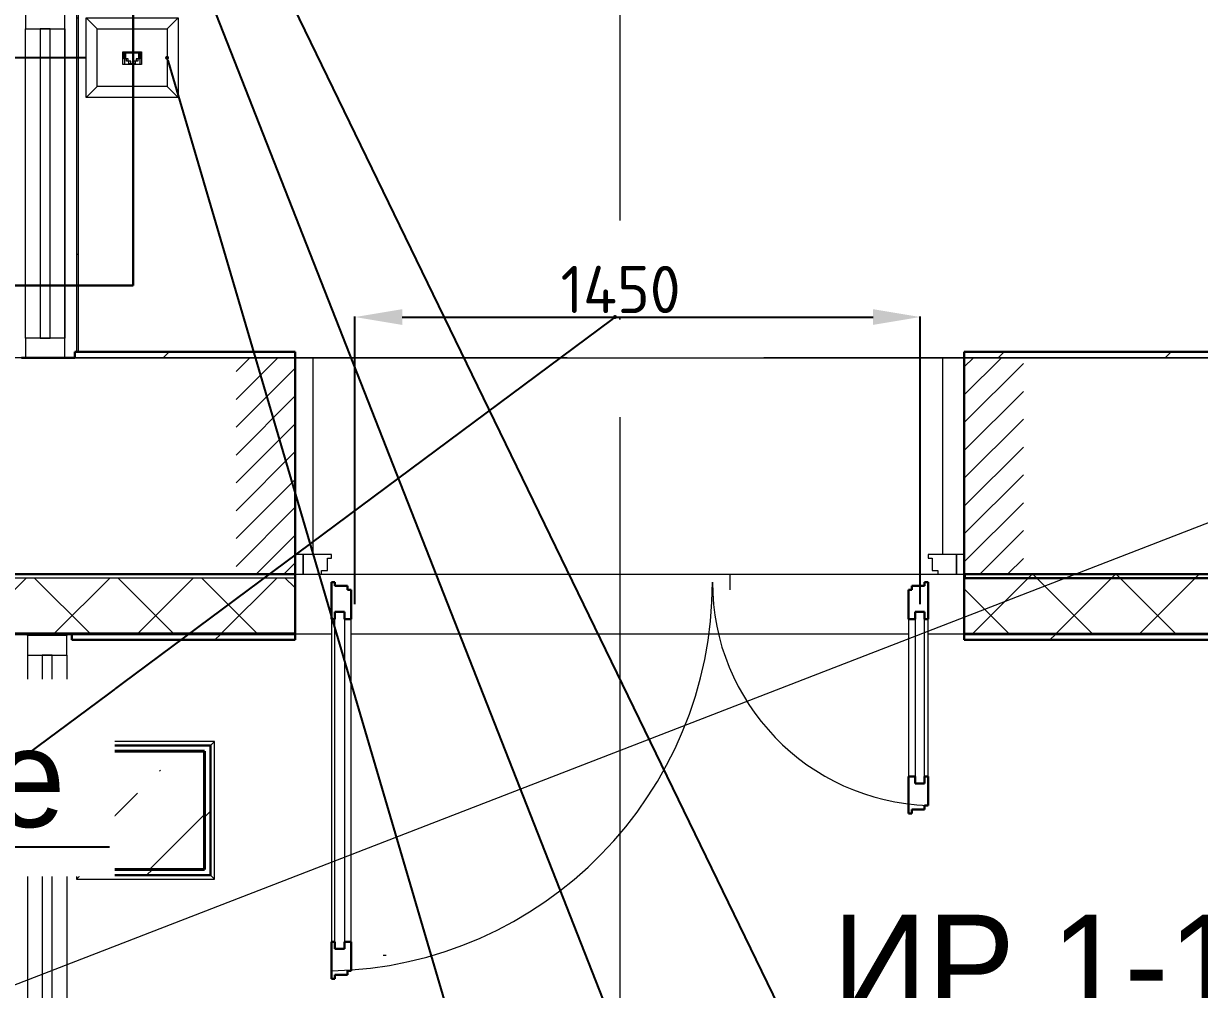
# Model space of a CAD drawing. Header units: millimetres. Extents: x -695119 to 412940, y -249585 to 622758.
# Drawn here: x 140346 to 143334, y 59430 to 61884 of the extents above; entities that cross this region are included whole.
import ezdxf
from ezdxf import colors
from ezdxf.entities.mleader import LeaderData, LeaderLine
from ezdxf.math import Vec2, Vec3

# ---------------------------------------------------------------- set-up
doc = ezdxf.new("R2010")
doc.units = ezdxf.units.MM
for name, pattern in [('ADSK_Линия сетки', [25, 20, -2.5, 0, -2.5]), ('ADSK_Невидимые', [5, 3, -2]), ('ADSK_Штриховая_ш2 п1_5', [4.5, 3, -1.5]), ('DASH', [0.75, 0.5, -0.25])]:
    doc.linetypes.add(name, pattern=pattern)
doc.layers.add('_19D-Телекоммуникационные шкафы', color=7, linetype='Continuous')
doc.layers.add('PDF _Оформление-Надписи', color=7, linetype='Continuous')
for name, color, linetype, lineweight in [('_Схема', 5, 'Continuous', 30), ('Витраж', 252, 'Continuous', 9), ('Двери', 8, 'Continuous', 9), ('Лестницы', 8, 'Continuous', 9), ('Линии', 7, 'Continuous', 9), ('Несущие колонны', 252, 'Continuous', 18), ('Ограждение', 8, 'Continuous', 9), ('Оси', 252, 'Continuous', 9), ('Панели витража', 8, 'Continuous', 9), ('Перекрытие', 252, 'Continuous', 18), ('Стены внутренние', 252, 'Continuous', 18), ('Стены наружные', 252, 'Continuous', 18), ('Стены штриховка', 7, 'Continuous', 9), ('ТХ Текст', 251, 'Continuous', 0)]:
    doc.layers.add(name, color=color, linetype=linetype, lineweight=lineweight)
doc.layers.add('Двери открывание', color=7, linetype='Continuous', lineweight=9, true_color=0xc0c0c0)
doc.styles.add('Mipgost_5', font='', dxfattribs={"height": 250})
doc.styles.get("Standard").update_dxf_attribs({"font": ''})
doc.styles.get('Mipgost_5').set_extended_font_data('Mipgost')
doc.styles.get('Standard').set_extended_font_data('GOST type B')
doc.dimstyles.new('ISO-25', dxfattribs={"dimtxt": 2.5, "dimasz": 2.5, "dimexe": 1.25, "dimexo": 0.625, "dimtad": 1, "dimtxsty": 'Standard', "dimcen": 2.5, "dimadec": 0, "dimazin": 0, "dimtfac": 1, "dimtmove": 0, "dimatfit": 3, "dimfxl": 1, "dimarcsym": 0})

# ---------------------------------------------------------------- blocks, each defined once
blk = doc.blocks.new('1 этаж')
at = {"layer": 'Двери', "lineweight": 18, "true_color": 0x636466}
h = blk.add_hatch(dxfattribs=at)
h.set_pattern_fill('FP_2', color=251, angle=180, style=0, pattern_type=2)
h.set_pattern_definition([(225, (-32807.8, -20416.73), (35.3553, -35.3553), [])])
h.paths.add_polyline_path([(-31932.8, -20691.7), (-31932.8, -20141.7), (-32082.8, -20141.7), (-32082.8, -20691.7)])
h.paths.add_polyline_path([(-33782.8, -20691.7), (-33782.8, -20141.7), (-33932.8, -20141.7), (-33932.8, -20691.7)])
at = {"layer": 'Несущие колонны', "lineweight": 9, "true_color": 0x636466}
h = blk.add_hatch(dxfattribs=at)
h.set_pattern_fill('FP_10', color=251, angle=180, style=0, pattern_type=2)
h.set_pattern_definition([(45, (-32121.82, 98), (-224.5064, 224.5064), []), (45, (-31897.32, 98), (-224.5064, 224.5064), [396.875, -79.375, 3.353, -76.022])])
h.paths.add_polyline_path([(-34012.8, -21441.7), (-34012.8, -21141.7), (-34312.8, -21141.7), (-34312.8, -21441.7)])
at = {"layer": 'Ограждение', "true_color": 0x636466}
h = blk.add_hatch(dxfattribs=at)
h.set_pattern_fill('FP_29', color=251, style=0, pattern_type=2)
h.set_pattern_definition([(0, (-46196.8, 98), (0, 600), []), (90, (-46196.8, 98), (-600, 4e-14), [])])
h.paths.add_polyline_path([(-34337.8, -20126.7), (-34332.8, -20126.7), (-34332.8, -17451.7), (-34337.8, -17456.7), (-34337.8, -20121.7)])
at = {"layer": 'Витраж', "color": 251, "lineweight": 18, "true_color": 0x636466, "extrusion": (0, 0, -1)}
for p, q in [((-34467.8, -19256.7), (-34467.8, -19306.7)), ((-34367.8, -19306.7), (-34367.8, -19256.7)), ((-34467.8, -19306.7), (-34367.8, -19306.7)), ((-34467.8, -20091.7), (-34467.8, -20141.7)), ((-34367.8, -20091.7), (-34467.8, -20091.7)), ((-34367.8, -20141.7), (-34367.8, -20091.7)), ((-34467.8, -20141.7), (-34367.8, -20141.7)), ((-34362.8, -20847.7), (-34462.8, -20847.7)), ((-34462.8, -20847.7), (-34462.8, -20897.7)), ((-34362.8, -20897.7), (-34362.8, -20847.7)), ((-34462.8, -20897.7), (-34362.8, -20897.7))]:
    blk.add_line(p, q, dxfattribs=at)
at = {"layer": 'Витраж', "color": 251, "true_color": 0x636466}
for p, q in [((-34467.8, -20091.7), (-34467.8, -19306.7)), ((-34467.8, -20091.7), (-34467.8, -19306.7)), ((-34367.8, -19306.7), (-34367.8, -20091.7)), ((-34367.8, -20091.7), (-34367.8, -19306.7)), ((-34462.8, -20897.7), (-34462.8, -22102.7)), ((-34362.8, -20897.7), (-34362.8, -22102.7))]:
    blk.add_line(p, q, dxfattribs=at)
at = {"layer": 'Двери', "color": 251, "linetype": 'ADSK_Штриховая_ш2 п1_5', "true_color": 0x636466}
for p, q in [((-33782.8, -20141.7), (-33932.8, -20141.7)), ((-33782.8, -20691.7), (-33782.8, -20141.7)), ((-31932.8, -20141.7), (-32082.8, -20141.7)), ((-32082.8, -20141.7), (-32082.8, -20691.7)), ((-33932.8, -20691.7), (-33782.8, -20691.7)), ((-32082.8, -20691.7), (-31932.8, -20691.7))]:
    blk.add_line(p, q, dxfattribs=at)
at = {"layer": 'Двери', "color": 251, "true_color": 0x636466}
for p, q in [((-33782.8, -20641.7), (-33782.8, -20691.7)), ((-33762.8, -20641.7), (-33782.8, -20641.7)), ((-33762.8, -20691.7), (-33762.8, -20641.7)), ((-33690.8, -20641.7), (-33762.8, -20641.7)), ((-33762.8, -20641.7), (-33762.8, -20691.7)), ((-33690.8, -20650.7), (-33690.8, -20641.7)), ((-32102.8, -20641.7), (-32174.8, -20641.7)), ((-32174.8, -20641.7), (-32174.8, -20650.7)), ((-32082.8, -20641.7), (-32102.8, -20641.7)), ((-32102.8, -20641.7), (-32102.8, -20691.7)), ((-32102.8, -20691.7), (-32102.8, -20641.7)), ((-32082.8, -20691.7), (-32082.8, -20641.7)), ((-33700.8, -20682.7), (-33700.8, -20650.7)), ((-33700.8, -20650.7), (-33690.8, -20650.7)), ((-32174.8, -20650.7), (-32164.8, -20650.7)), ((-32164.8, -20650.7), (-32164.8, -20682.7)), ((-33782.8, -20691.7), (-33762.8, -20691.7)), ((-33762.8, -20691.7), (-33715.8, -20691.7)), ((-33715.8, -20691.7), (-33715.8, -20682.7)), ((-33715.8, -20682.7), (-33700.8, -20682.7)), ((-32164.8, -20682.7), (-32149.8, -20682.7)), ((-32149.8, -20682.7), (-32149.8, -20691.7)), ((-32149.8, -20691.7), (-32102.8, -20691.7)), ((-32102.8, -20691.7), (-32082.8, -20691.7)), ((-33681.8, -20787.7), (-33657.8, -20787.7)), ((-33681.8, -21643.7), (-33681.8, -20787.7)), ((-33657.8, -20787.7), (-33657.8, -21643.7)), ((-32207.8, -20787.7), (-32207.8, -21223.7)), ((-32183.8, -20787.7), (-32207.8, -20787.7)), ((-32183.8, -21223.7), (-32183.8, -20787.7)), ((-33690.8, -20805.7), (-33690.8, -21625.7)), ((-33640.8, -21625.7), (-33640.8, -20805.7)), ((-32224.8, -20805.7), (-32224.8, -21205.7)), ((-32174.8, -21205.7), (-32174.8, -20805.7)), ((-32207.8, -21223.7), (-32183.8, -21223.7)), ((-33657.8, -21643.7), (-33681.8, -21643.7))]:
    blk.add_line(p, q, dxfattribs=at)
at = {"layer": 'Двери', "color": 251, "lineweight": 30, "true_color": 0x636466}
for p, q in [((-33681.8, -20711.7), (-33690.8, -20711.7)), ((-33690.8, -20711.7), (-33690.8, -20805.7)), ((-33681.8, -20721.7), (-33681.8, -20711.7)), ((-33649.8, -20721.7), (-33681.8, -20721.7)), ((-33649.8, -20731.7), (-33649.8, -20721.7)), ((-33640.8, -20731.7), (-33649.8, -20731.7)), ((-33640.8, -20805.7), (-33640.8, -20731.7)), ((-32215.8, -20731.7), (-32224.8, -20731.7)), ((-32224.8, -20731.7), (-32224.8, -20805.7)), ((-32215.8, -20721.7), (-32215.8, -20731.7)), ((-32183.8, -20721.7), (-32215.8, -20721.7)), ((-32174.8, -20711.7), (-32183.8, -20711.7)), ((-32183.8, -20711.7), (-32183.8, -20721.7)), ((-32174.8, -20805.7), (-32174.8, -20711.7)), ((-33681.8, -20787.7), (-33681.8, -20805.7)), ((-33657.8, -20787.7), (-33681.8, -20787.7)), ((-33657.8, -20805.7), (-33657.8, -20787.7)), ((-32207.8, -20805.7), (-32207.8, -20787.7)), ((-32207.8, -20787.7), (-32183.8, -20787.7)), ((-32183.8, -20787.7), (-32183.8, -20805.7)), ((-33681.8, -20805.7), (-33690.8, -20805.7)), ((-33640.8, -20805.7), (-33657.8, -20805.7)), ((-32224.8, -20805.7), (-32207.8, -20805.7)), ((-32183.8, -20805.7), (-32174.8, -20805.7)), ((-32224.8, -21205.7), (-32224.8, -21299.7)), ((-32224.8, -21205.7), (-32207.8, -21205.7)), ((-32207.8, -21205.7), (-32207.8, -21223.7)), ((-32183.8, -21205.7), (-32174.8, -21205.7)), ((-32183.8, -21223.7), (-32183.8, -21205.7)), ((-32174.8, -21279.7), (-32174.8, -21205.7)), ((-32207.8, -21223.7), (-32183.8, -21223.7)), ((-32224.8, -21299.7), (-32215.8, -21299.7)), ((-32215.8, -21299.7), (-32215.8, -21289.7)), ((-32215.8, -21289.7), (-32183.8, -21289.7)), ((-32183.8, -21289.7), (-32183.8, -21279.7)), ((-32183.8, -21279.7), (-32174.8, -21279.7)), ((-33690.8, -21625.7), (-33690.8, -21719.7)), ((-33681.8, -21625.7), (-33690.8, -21625.7)), ((-33681.8, -21643.7), (-33681.8, -21625.7)), ((-33657.8, -21625.7), (-33657.8, -21643.7)), ((-33640.8, -21625.7), (-33657.8, -21625.7)), ((-33640.8, -21699.7), (-33640.8, -21625.7)), ((-33657.8, -21643.7), (-33681.8, -21643.7)), ((-33681.8, -21719.7), (-33681.8, -21709.7)), ((-33681.8, -21709.7), (-33649.8, -21709.7)), ((-33649.8, -21709.7), (-33649.8, -21699.7)), ((-33649.8, -21699.7), (-33640.8, -21699.7)), ((-33690.8, -21719.7), (-33681.8, -21719.7))]:
    blk.add_line(p, q, dxfattribs=at)
at = {"layer": 'Двери открывание', "color": 251, "true_color": 0x636466}
for centre, radius, start, end in [((-33710.8, -20711.7), 988, 271.1599, 0), ((-32154.8, -20711.7), 568, 180, 267.9821)]:
    blk.add_arc(centre, radius, start, end, dxfattribs=at)
at = {"layer": 'Лестницы', "color": 251, "true_color": 0x636466}
blk.add_line((-34462.8, -20847.7), (-34462.8, -20843.7), dxfattribs=at)
at = {"layer": 'Линии', "color": 251, "ltscale": 100, "true_color": 0x636466}
blk.add_line((-32677.8, -20731.7), (-32677.8, -20691.7), dxfattribs=at)
at = {"layer": 'Линии', "color": 251, "linetype": 'ADSK_Невидимые', "ltscale": 100, "true_color": 0x636466}
blk.add_line((-33559.1, -21659.7), (-33551.5, -21659.7), dxfattribs=at)
at = {"layer": 'Несущие колонны', "color": 251, "lineweight": 40, "true_color": 0x636466}
for p, q in [((-34312.8, -21141.7), (-34312.8, -21441.7)), ((-34012.8, -21141.7), (-34312.8, -21141.7)), ((-34312.8, -21441.7), (-34312.8, -21141.7)), ((-34312.8, -21141.7), (-34012.8, -21141.7)), ((-34012.8, -21441.7), (-34012.8, -21141.7)), ((-34012.8, -21141.7), (-34012.8, -21441.7)), ((-34312.8, -21441.7), (-34012.8, -21441.7)), ((-34012.8, -21441.7), (-34312.8, -21441.7))]:
    blk.add_line(p, q, dxfattribs=at)
at = {"layer": 'Ограждение', "color": 251, "true_color": 0x636466}
for p, q in [((-34332.8, -20126.7), (-34332.8, -17451.7)), ((-34337.8, -21116.7), (-34337.8, -21466.7)), ((-33987.8, -21116.7), (-34337.8, -21116.7)), ((-34327.8, -21126.7), (-34337.8, -21116.7)), ((-33987.8, -21116.7), (-33997.8, -21126.7)), ((-33987.8, -21466.7), (-33987.8, -21116.7)), ((-34337.8, -21466.7), (-34327.8, -21456.7)), ((-34337.8, -21466.7), (-33987.8, -21466.7)), ((-33987.8, -21466.7), (-33997.8, -21456.7))]:
    blk.add_line(p, q, dxfattribs=at)
at = {"layer": 'Оси', "color": 251, "linetype": 'ADSK_Линия сетки', "ltscale": 100, "true_color": 0x636466}
for p, q in [((-32957.8, 32208.9), (-32957.8, -33767.9)), ((4409.5, -20141.7), (-72530.1, -20141.7))]:
    blk.add_line(p, q, dxfattribs=at)
at = {"layer": 'Панели витража', "color": 251, "lineweight": 18, "true_color": 0x636466}
for p, q in [((-34430.3, -19306.7), (-34430.3, -20091.7)), ((-34405.3, -19306.7), (-34430.3, -19306.7)), ((-34405.3, -20091.7), (-34405.3, -19306.7)), ((-34430.3, -20091.7), (-34405.3, -20091.7)), ((-34400.3, -20897.7), (-34425.3, -20897.7)), ((-34425.3, -20897.7), (-34425.3, -22102.7)), ((-34400.3, -22102.7), (-34400.3, -20897.7))]:
    blk.add_line(p, q, dxfattribs=at)
at = {"layer": 'Перекрытие', "color": 251, "ltscale": 100, "true_color": 0x636466}
for p, q in [((-33782.8, -20141.7), (-32082.8, -20141.7)), ((-34362.8, -20843.7), (-34362.8, -20847.7))]:
    blk.add_line(p, q, dxfattribs=at)
at = {"layer": 'Стены внутренние', "color": 251, "lineweight": 30, "true_color": 0x636466}
for p, q in [((-34342.8, -20141.7), (-34477.8, -20141.7)), ((-33782.8, -20691.7), (-33782.8, -20141.7)), ((-32082.8, -20141.7), (-32082.8, -20691.7)), ((-34892.8, -20691.7), (-33782.8, -20691.7)), ((-33782.8, -20843.7), (-33782.8, -20701.7)), ((-30942.8, -20691.7), (-32082.8, -20691.7)), ((-32082.8, -20701.7), (-32082.8, -20843.7)), ((-32081.8, -20691.7), (-32081.8, -20701.7)), ((-34892.8, -20843.7), (-34350.3, -20843.7)), ((-32082.8, -20843.7), (-30942.8, -20843.7))]:
    blk.add_line(p, q, dxfattribs=at)
at = {"layer": 'Стены внутренние', "color": 251, "true_color": 0x636466}
for p, q in [((-33737.8, -20141.7), (-34342.8, -20141.7)), ((-33737.8, -20141.7), (-33737.8, -20641.7)), ((-30917.8, -20141.7), (-32137.8, -20141.7)), ((-32137.8, -20641.7), (-32137.8, -20141.7)), ((-33690.8, -20843.7), (-33782.8, -20843.7)), ((-32224.8, -20843.7), (-33640.8, -20843.7)), ((-32082.8, -20843.7), (-32174.8, -20843.7))]:
    blk.add_line(p, q, dxfattribs=at)
at = {"layer": 'Стены внутренние', "color": 251, "linetype": 'Continuous', "lineweight": 9, "true_color": 0x636466}
for p, q in [((-34606.1, -20841.7), (-34466.1, -20701.7)), ((-34304.5, -20841.7), (-34444.5, -20701.7)), ((-34393.9, -20841.7), (-34253.9, -20701.7)), ((-34092.4, -20841.7), (-34232.4, -20701.7)), ((-34181.8, -20841.7), (-34041.8, -20701.7)), ((-33880.2, -20841.7), (-34020.2, -20701.7)), ((-33969.7, -20841.7), (-33829.7, -20701.7)), ((-33784.8, -20725), (-33808.1, -20701.7)), ((-32060.5, -20841.7), (-31910.5, -20691.7)), ((-31758.9, -20841.7), (-31908.9, -20691.7)), ((-31848.4, -20841.7), (-31698.4, -20691.7)), ((-31546.8, -20841.7), (-31696.8, -20691.7)), ((-31636.2, -20841.7), (-31486.2, -20691.7)), ((-31971, -20841.7), (-32081.8, -20731)), ((-31815.8, -20843.7), (-31816.9, -20841.7)), ((-31601.9, -20841.7), (-31603, -20843.7))]:
    blk.add_line(p, q, dxfattribs=at)
at = {"layer": 'Стены наружные', "color": 251, "true_color": 0x636466}
for p, q in [((-34337.8, -17261.7), (-34337.8, -20126.7)), ((-32082.8, -20141.7), (-30942.8, -20141.7)), ((-33715.8, -20691.7), (-32149.8, -20691.7))]:
    blk.add_line(p, q, dxfattribs=at)
at = {"layer": 'Стены наружные', "color": 251, "lineweight": 30, "true_color": 0x636466}
for p, q in [((-33782.8, -20126.7), (-34342.8, -20126.7)), ((-34342.8, -20126.7), (-34342.8, -20141.7)), ((-33782.8, -20141.7), (-33782.8, -20126.7)), ((-30942.8, -20126.7), (-32082.8, -20126.7)), ((-32082.8, -20126.7), (-32082.8, -20141.7)), ((-33782.8, -20691.7), (-34892.8, -20691.7)), ((-33782.8, -20701.7), (-33782.8, -20691.7)), ((-30942.8, -20691.7), (-32082.8, -20691.7)), ((-32082.8, -20691.7), (-32082.8, -20701.7)), ((-32081.8, -20701.7), (-30942.8, -20701.7)), ((-33782.8, -20843.7), (-34350.3, -20843.7)), ((-34350.3, -20843.7), (-34350.3, -20858.7)), ((-33782.8, -20858.7), (-33782.8, -20843.7)), ((-32082.8, -20843.7), (-32082.8, -20858.7)), ((-34350.3, -20858.7), (-33782.8, -20858.7)), ((-32082.8, -20858.7), (-30942.8, -20858.7)), ((-33997.8, -21126.7), (-34327.8, -21126.7)), ((-34327.8, -21126.7), (-34327.8, -21456.7)), ((-33997.8, -21456.7), (-33997.8, -21126.7)), ((-34327.8, -21456.7), (-33997.8, -21456.7))]:
    blk.add_line(p, q, dxfattribs=at)
at = {"layer": 'Стены наружные', "color": 251, "linetype": 'Continuous', "lineweight": 9, "true_color": 0x636466}
for p, q in [((-34118.2, -20141.7), (-34103.2, -20126.7)), ((-31996.9, -20141.7), (-31981.9, -20126.7)), ((-31572.6, -20141.7), (-31557.6, -20126.7)), ((-33986.7, -20858.7), (-33971.7, -20843.7)), ((-31865.4, -20858.7), (-31850.4, -20843.7)), ((-34269.7, -21141.7), (-34254.7, -21126.7)), ((-34327.8, -21199.9), (-34312.8, -21184.9)), ((-34012.8, -21309.1), (-33997.8, -21294.1)), ((-34160.4, -21456.7), (-34145.4, -21441.7))]:
    blk.add_line(p, q, dxfattribs=at)
at = {"layer": 'Стены штриховка', "color": 251, "true_color": 0x636466}
for p, q in [((-34342.8, -20141.7), (-33782.8, -20141.7)), ((-33782.8, -20701.7), (-34892.8, -20701.7)), ((-33784.8, -20701.7), (-33784.8, -20841.7)), ((-32081.8, -20701.7), (-32082.8, -20701.7)), ((-32081.8, -20841.7), (-32081.8, -20701.7)), ((-33784.8, -20841.7), (-34890.8, -20841.7)), ((-32081.8, -20841.7), (-30944.8, -20841.7))]:
    blk.add_line(p, q, dxfattribs=at)
blk = doc.blocks.new('план Новый корпус (не печатать) 2$0$_Dot')
at = {"color": 251, "linetype": 'ByBlock', "lineweight": -2}
blk.add_line((-0.5, 0), (-1, 0), dxfattribs=at)
at = {"color": 251, "linetype": 'ByBlock', "const_width": 0.5}
blk.add_lwpolyline([(-0.25, 0, 1), (0.25, 0, 1)], format="xyb", close=True, dxfattribs=at)
blk = doc.blocks.new('*D1132')
at = {"color": 0, "linetype": 'ByBlock', "lineweight": -2, "transparency": 16777216}
for p, q in [((141188.4, 60408.8), (141188.4, 61139.7)), ((141308.4, 61138.5), (142504.4, 61138.5)), ((142624.4, 60408.8), (142624.4, 61139.7))]:
    blk.add_line(p, q, dxfattribs=at)
at = {"color": 0, "linetype": 'ByBlock', "transparency": 16777216}
for points in [[(141308.4, 61158.5), (141308.4, 61118.5), (141188.4, 61138.5)], [(142504.4, 61158.5), (142504.4, 61118.5), (142624.4, 61138.5)]]:
    blk.add_solid(points, dxfattribs=at)
at = {"layer": 'Defpoints', "color": 0, "linetype": 'ByBlock', "transparency": 16777216}
for p in [(142624.4, 61138.5), (141188.4, 60408.2), (142624.4, 60408.2)]:
    blk.add_point(p, dxfattribs=at)
at = {"color": 0, "linetype": 'ByBlock', "lineweight": 15, "transparency": 16777216, "insert": (141863.2, 61208.5), "char_height": 120, "attachment_point": 5}
blk.add_mtext('1450', dxfattribs=at)
blk = doc.blocks.new('ИР')
at = {"layer": 'PDF _Оформление-Надписи', "color": 18, "lineweight": 0, "true_color": 0x000000}
for points in [[(236370, -165197), (239044, -165197), (239044, -167511), (236370, -167511)], [(236690, -165517), (238724, -165517), (238724, -167191), (236690, -167191)], [(237930, -166550), (237441, -166550), (237441, -166184), (237930, -166184)], [(237930, -166550), (237441, -166550), (237441, -166184), (237930, -166184)], [(237685, -166213), (237898, -166213), (237898, -166383), (237825, -166383), (237825, -166455), (237751, -166455), (237751, -166527), (237617, -166527), (237617, -166455), (237544, -166455), (237544, -166383), (237471, -166383), (237471, -166213)], [(237685, -166213), (237898, -166213), (237898, -166383), (237825, -166383), (237825, -166455), (237751, -166455), (237751, -166527), (237617, -166527), (237617, -166455), (237544, -166455), (237544, -166383), (237471, -166383), (237471, -166213)], [(237981, -166550), (237492, -166550), (237492, -166184), (237981, -166184)], [(237981, -166550), (237492, -166550), (237492, -166184), (237981, -166184)], [(237735, -166213), (237949, -166213), (237949, -166383), (237876, -166383), (237876, -166455), (237801, -166455), (237801, -166527), (237668, -166527), (237668, -166455), (237595, -166455), (237595, -166383), (237522, -166383), (237522, -166213)], [(237735, -166213), (237949, -166213), (237949, -166383), (237876, -166383), (237876, -166455), (237801, -166455), (237801, -166527), (237668, -166527), (237668, -166455), (237595, -166455), (237595, -166383), (237522, -166383), (237522, -166213)]]:
    blk.add_lwpolyline(points, close=True, dxfattribs=at)
for points in [[(236690, -165517), (236370, -165197)], [(238724, -165517), (239044, -165197)], [(236690, -167191), (236370, -167511)], [(238724, -167191), (239044, -167511)]]:
    blk.add_lwpolyline(points, dxfattribs=at)

msp = doc.modelspace()

# ---------------------------------------------------------------- linework, layer by layer
at = {"layer": '_Схема'}
for p, q in [((140624.619, 61218.408), (140624.619, 62525.681)), ((136509.122, 61218.408), (140624.619, 61218.408))]:
    msp.add_line(p, q, dxfattribs=at)
at = {"layer": '_Схема', "color": 5}
msp.add_line((140505.278, 61797.121), (140174.548, 61798.108), dxfattribs=at)

# ---------------------------------------------------------------- block references
msp.add_blockref('1 этаж', (174819.19, 81176.937))
at = {"color": 240, "lineweight": 15, "true_color": 0xed1f24, "xscale": 0.08740743041447095, "yscale": 0.08740743041447095, "zscale": 0.08740743041447095}
msp.add_blockref('ИР', (119844.788, 76337.728), dxfattribs=at)

# ---------------------------------------------------------------- next in the draw order: leaders
at = {"layer": 'ТХ Текст', "color": 251, "ltscale": 100}
ml = msp.add_multileader_mtext('Standard', dxfattribs=at)
ml.set_content('\\A1;3 {\\A0;\\C256;КВПнг(А)-LSLTx-5е}', color=251, style='Mipgost_5')
ml.set_leader_properties(color=251)
ml.set_arrow_properties(name='план Новый корпус (не печатать) 2$0$_Dot')
ml.build(insert=Vec2(0, 0))
ml.multileader.update_dxf_attribs({"text_left_attachment_type": 6, "text_right_attachment_type": 6, "dogleg_length": 103.837, "arrow_head_size": 10})
ctx = ml.context
ctx.base_point, ctx.char_height, ctx.arrow_head_size, ctx.landing_gap_size, ctx.plane_origin = Vec3(137203.007, 59792.931), 250, 10, 0.09, Vec3(158055.01, 89254.056)
ctx.left_attachment, ctx.right_attachment = 6, 6
notes = []
notes.append((ctx, [(0, (1, 1, 0), (137099.17, 59792.931), (1, 0), 103.837, [(3, [(136688.657, 61218.408)], 0, [])])]))
ctx.mtext.insert, ctx.mtext.flow_direction = Vec3(137203.097, 60092.931), 5
ctx.mtext.has_bg_fill, ctx.mtext.bg_color, ctx.mtext.bg_scale_factor, ctx.mtext.bg_transparency, ctx.mtext.use_window_bg_color = 1, -1027028792, 1.5, 0, 1
for ctx, leaders in notes:
    for number, flags, end, landing, length, lines in leaders:
        leader = LeaderData()
        leader.index, (leader.has_last_leader_line, leader.has_dogleg_vector, leader.attachment_direction) = number, flags
        leader.last_leader_point, leader.dogleg_vector, leader.dogleg_length = Vec3(end), Vec3(landing), length
        for number, points, colour, breaks in lines:
            line = LeaderLine()
            line.index, line.vertices, line.color, line.breaks = number, Vec3.list(points), colors.encode_raw_color(colour), breaks
            leader.lines.append(line)
        ctx.leaders.append(leader)

# ---------------------------------------------------------------- next in the draw order: linework, layer by layer
at = {"layer": '_19D-Телекоммуникационные шкафы', "color": 7, "linetype": 'DASH', "ltscale": 20}
msp.add_circle((140998.921, 65593.037), 8344.415, dxfattribs=at)

# ---------------------------------------------------------------- next in the draw order: leaders
at = {"layer": 'ТХ Текст', "color": 251, "ltscale": 100}
ml = msp.add_multileader_mtext('Standard', dxfattribs=at)
ml.set_content('\\A1;{\\fArial Narrow|b0|i0|c204|p34;Размеры проемов указаны  в свету при открытом на 90° дверном полотне с учётом запорных устройств, дверных ручек и возвратных механизмов.}', color=251, style='Mipgost_5')
ml.set_leader_properties(color=251)
ml.set_arrow_properties(name='план Новый корпус (не печатать) 2$0$_Dot')
ml.build(insert=Vec2(0, 0))
ml.multileader.update_dxf_attribs({"text_left_attachment_type": 6, "text_right_attachment_type": 6, "dogleg_length": 103.837, "arrow_head_size": 10})
ctx = ml.context
ctx.base_point, ctx.char_height, ctx.arrow_head_size, ctx.landing_gap_size, ctx.plane_origin = Vec3(132817.534, 58831.011), 250, 10, 0.09, Vec3(162058.359, 87854.13)
ctx.left_attachment, ctx.right_attachment = 6, 6
notes = []
notes.append((ctx, [(1, (1, 1, 0), (138745.221, 58831.011), (-1, 0), 103.837, [(3, [(141848.835, 61138.497)], 0, [])])]))
ctx.mtext.insert, ctx.mtext.width, ctx.mtext.flow_direction = Vec3(132817.624, 59150.418), 5880.26023, 5
ctx.mtext.has_bg_fill, ctx.mtext.bg_color, ctx.mtext.bg_scale_factor, ctx.mtext.bg_transparency, ctx.mtext.use_window_bg_color = 1, -1027028792, 1.5, 0, 1
for ctx, leaders in notes:
    for number, flags, end, landing, length, lines in leaders:
        leader = LeaderData()
        leader.index, (leader.has_last_leader_line, leader.has_dogleg_vector, leader.attachment_direction) = number, flags
        leader.last_leader_point, leader.dogleg_vector, leader.dogleg_length = Vec3(end), Vec3(landing), length
        for number, points, colour, breaks in lines:
            line = LeaderLine()
            line.index, line.vertices, line.color, line.breaks = number, Vec3.list(points), colors.encode_raw_color(colour), breaks
            leader.lines.append(line)
        ctx.leaders.append(leader)

# ---------------------------------------------------------------- next in the draw order: linework, layer by layer
msp.add_line((138745.221, 58831.011), (144681.689, 61129.497), dxfattribs=at)

# ---------------------------------------------------------------- next in the draw order: dimensions: what is measured, and where the dimension line sits
at = {"color": 0, "linetype": 'ByBlock', "lineweight": 15}
dim = msp.add_linear_dim(base=(142624.388, 61138.497), p1=(141188.388, 60408.206), p2=(142624.388, 60408.206), text='1450', dimstyle='ISO-25', override={"dimtxt": 120, "dimasz": 120, "dimgap": 10}, dxfattribs=at)
dim.commit()
dim.dimension.update_dxf_attribs({"geometry": '*D1132', "text_midpoint": (141863.224, 61138.497), "dimtype": 160})

# ---------------------------------------------------------------- next in the draw order: leaders
at = {"layer": 'ТХ Текст', "color": 0, "ltscale": 100}
ml = msp.add_multileader_mtext('Standard', dxfattribs=at)
ml.set_content('{\\C256;ИР 1-103-1/10}', color=251, style='Mipgost_5')
ml.set_leader_properties(color=251)
ml.set_arrow_properties(name='план Новый корпус (не печатать) 2$0$_Dot')
ml.build(insert=Vec2(0, 0))
ml.multileader.update_dxf_attribs({"text_left_attachment_type": 6, "text_right_attachment_type": 6, "dogleg_length": 103.837, "arrow_head_size": 10})
ctx = ml.context
ctx.base_point, ctx.char_height, ctx.arrow_head_size, ctx.landing_gap_size, ctx.plane_origin = Vec3(142401.508, 59320.117), 250, 10, 0.09, Vec3(142147.473, 62658.296)
ctx.left_attachment, ctx.right_attachment = 6, 6
notes = []
notes.append((ctx, [(0, (1, 1, 0), (142297.671, 59320.117), (1, 0), 103.837, [(0, [(140733.029, 62542.801)], 0, [])])]))
ctx.mtext.insert, ctx.mtext.flow_direction = Vec3(142401.598, 59620.117), 5
ctx.mtext.has_bg_fill, ctx.mtext.bg_color, ctx.mtext.bg_scale_factor, ctx.mtext.bg_transparency, ctx.mtext.use_window_bg_color = 1, -1027028792, 1.5, 0, 1
for ctx, leaders in notes:
    for number, flags, end, landing, length, lines in leaders:
        leader = LeaderData()
        leader.index, (leader.has_last_leader_line, leader.has_dogleg_vector, leader.attachment_direction) = number, flags
        leader.last_leader_point, leader.dogleg_vector, leader.dogleg_length = Vec3(end), Vec3(landing), length
        for number, points, colour, breaks in lines:
            line = LeaderLine()
            line.index, line.vertices, line.color, line.breaks = number, Vec3.list(points), colors.encode_raw_color(colour), breaks
            leader.lines.append(line)
        ctx.leaders.append(leader)

# ---------------------------------------------------------------- next in the draw order: leaders
ml = msp.add_multileader_mtext('Standard', dxfattribs=at)
ml.set_content('{\\C256;ИР 1-103-1/15}', color=251, style='Mipgost_5')
ml.set_leader_properties(color=251)
ml.set_arrow_properties(name='план Новый корпус (не печатать) 2$0$_Dot')
ml.build(insert=Vec2(0, 0))
ml.multileader.update_dxf_attribs({"text_left_attachment_type": 6, "text_right_attachment_type": 6, "dogleg_length": 103.837, "arrow_head_size": 10})
ctx = ml.context
ctx.base_point, ctx.char_height, ctx.arrow_head_size, ctx.landing_gap_size, ctx.plane_origin = Vec3(142137.898, 58855.974), 250, 10, 0.09, Vec3(142147.473, 62311.75)
ctx.left_attachment, ctx.right_attachment = 6, 6
notes = []
notes.append((ctx, [(0, (1, 1, 0), (142034.061, 58855.974), (1, 0), 103.837, [(0, [(140739.032, 62153.71)], 0, [])])]))
ctx.mtext.insert, ctx.mtext.flow_direction = Vec3(142137.988, 59155.974), 5
ctx.mtext.has_bg_fill, ctx.mtext.bg_color, ctx.mtext.bg_scale_factor, ctx.mtext.bg_transparency, ctx.mtext.use_window_bg_color = 1, -1027028792, 1.5, 0, 1
for ctx, leaders in notes:
    for number, flags, end, landing, length, lines in leaders:
        leader = LeaderData()
        leader.index, (leader.has_last_leader_line, leader.has_dogleg_vector, leader.attachment_direction) = number, flags
        leader.last_leader_point, leader.dogleg_vector, leader.dogleg_length = Vec3(end), Vec3(landing), length
        for number, points, colour, breaks in lines:
            line = LeaderLine()
            line.index, line.vertices, line.color, line.breaks = number, Vec3.list(points), colors.encode_raw_color(colour), breaks
            leader.lines.append(line)
        ctx.leaders.append(leader)

# ---------------------------------------------------------------- next in the draw order: leaders
ml = msp.add_multileader_mtext('Standard', dxfattribs=at)
ml.set_content('ИР 1-103-1/16', color=251, style='Mipgost_5')
ml.set_leader_properties(color=251)
ml.set_arrow_properties(name='план Новый корпус (не печатать) 2$0$_Dot')
ml.build(insert=Vec2(0, 0))
ml.multileader.update_dxf_attribs({"text_left_attachment_type": 6, "text_right_attachment_type": 6, "dogleg_length": 103.837, "arrow_head_size": 10})
ctx = ml.context
ctx.base_point, ctx.char_height, ctx.arrow_head_size, ctx.landing_gap_size, ctx.plane_origin = Vec3(141830.413, 58343.664), 250, 10, 0.09, Vec3(142147.473, 62068.31)
ctx.left_attachment, ctx.right_attachment = 6, 6
notes = []
notes.append((ctx, [(0, (1, 1, 0), (141726.576, 58343.664), (1, 0), 103.837, [(0, [(140711.061, 61797.121)], 0, [])])]))
ctx.mtext.insert, ctx.mtext.flow_direction = Vec3(141830.503, 58643.664), 5
ctx.mtext.has_bg_fill, ctx.mtext.bg_color, ctx.mtext.bg_scale_factor, ctx.mtext.bg_transparency, ctx.mtext.use_window_bg_color = 1, -1027028792, 1.5, 0, 1
for ctx, leaders in notes:
    for number, flags, end, landing, length, lines in leaders:
        leader = LeaderData()
        leader.index, (leader.has_last_leader_line, leader.has_dogleg_vector, leader.attachment_direction) = number, flags
        leader.last_leader_point, leader.dogleg_vector, leader.dogleg_length = Vec3(end), Vec3(landing), length
        for number, points, colour, breaks in lines:
            line = LeaderLine()
            line.index, line.vertices, line.color, line.breaks = number, Vec3.list(points), colors.encode_raw_color(colour), breaks
            leader.lines.append(line)
        ctx.leaders.append(leader)

doc.saveas('drawing.dxf')
